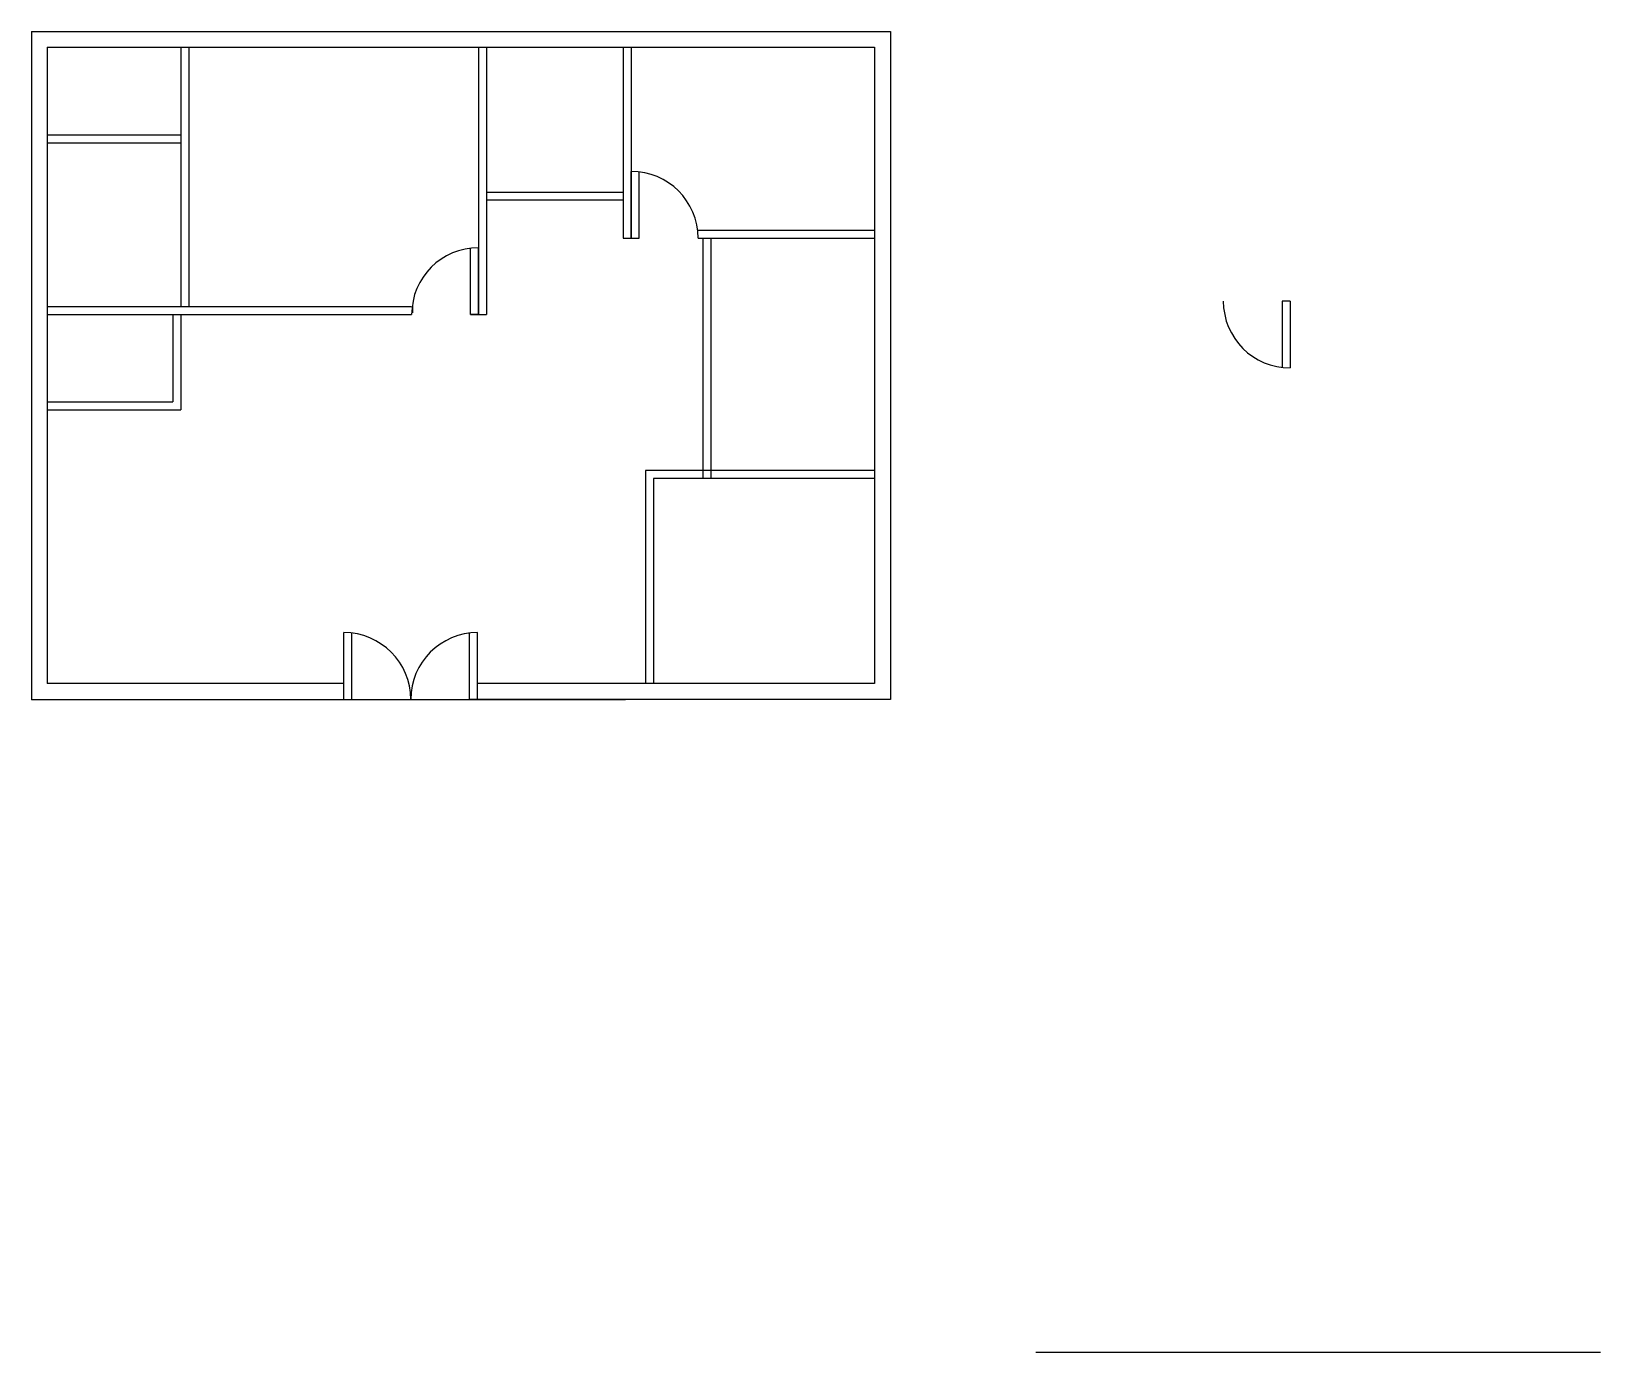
# Model space of a CAD drawing. Header units: inches. Extents: x 581 to 1567, y -759 to 72.
import ezdxf

# ---------------------------------------------------------------- set-up
doc = ezdxf.new("R2010")
doc.units = ezdxf.units.IN
doc.header["$MEASUREMENT"] = 0

msp = doc.modelspace()

# ---------------------------------------------------------------- linework, layer by layer
for p, q in [((580.92, 71.92), (1120.92, 71.92)), ((580.92, 71.92), (580.92, -348.42)), ((1120.92, 71.92), (1120.92, -348.08)), ((590.92, 61.92), (1110.92, 61.92)), ((590.92, 61.92), (590.92, -338.08)), ((674.92, 61.92), (674.92, -101.08)), ((674.92, 61.92), (674.92, -101.08)), ((679.92, 61.92), (679.92, -101.08)), ((861.92, 61.92), (861.92, -106.08)), ((866.92, 61.92), (866.92, -106.08)), ((952.92, 61.92), (952.92, -58.08)), ((957.92, 61.92), (957.92, -58.08)), ((1110.92, 61.92), (1110.92, -338.08)), ((590.92, 6.92), (674.92, 6.92)), ((590.92, 1.92), (674.92, 1.92)), ((957.92, -58.08), (957.92, -16.08)), ((962.92, -58.08), (962.92, -16.37)), ((866.92, -29.08), (952.92, -29.08)), ((866.92, -34.08), (952.92, -34.08)), ((952.92, -58.08), (957.92, -58.08)), ((952.92, -58.08), (962.92, -58.08)), ((957.92, -58.08), (962.92, -58.08)), ((999.62, -53.08), (1110.92, -53.08)), ((999.92, -58.08), (1110.92, -58.08)), ((1002.92, -58.08), (1002.92, -209.08)), ((1007.92, -58.08), (1007.92, -209.08)), ((856.92, -106.08), (856.92, -64.37)), ((861.92, -106.08), (861.92, -64.08)), ((1372.06, -97.68), (1367.06, -97.68)), ((1372.06, -97.68), (1367.06, -97.68)), ((1367.06, -97.68), (1367.06, -139.38)), ((1372.06, -97.68), (1372.06, -139.68)), ((590.92, -101.08), (819.92, -101.08)), ((590.92, -106.08), (819.92, -106.08)), ((669.92, -106.08), (669.92, -161.08)), ((674.92, -106.08), (674.92, -166.08)), ((820.48, -100), (820.48, -105)), ((861.92, -106.08), (856.92, -106.08)), ((856.92, -106.08), (861.92, -106.08)), ((856.92, -106.08), (866.92, -106.08)), ((590.92, -161.08), (669.92, -161.08)), ((590.92, -166.08), (674.92, -166.08)), ((1110.92, -204.08), (966.92, -204.08)), ((966.92, -204.08), (966.92, -338.08)), ((1110.92, -209.08), (971.92, -209.08)), ((971.92, -209.08), (971.92, -338.08)), ((777.35, -348.08), (777.35, -306.08)), ((782.35, -348.08), (782.35, -306.37)), ((856.35, -348.08), (856.35, -306.37)), ((861.35, -348.08), (861.35, -306.08)), ((777.35, -338.08), (590.92, -338.08)), ((1110.92, -338.08), (861.35, -338.08)), ((802.07, -348.42), (580.92, -348.42)), ((954.41, -348.42), (599.51, -348.42)), ((777.35, -348.08), (782.35, -348.08)), ((861.35, -348.08), (856.35, -348.08)), ((1120.92, -348.08), (861.35, -348.08)), ((1567.19, -758.75), (1212.3, -758.75))]:
    msp.add_line(p, q)
for centre, start, end in [((957.92, -58.08), 0, 90), ((861.92, -106.08), 90, 180), ((1372.06, -97.68), 180, 270), ((777.35, -348.08), 0, 90), ((861.35, -348.08), 90, 180)]:
    msp.add_arc(centre, 42, start, end)

doc.saveas('drawing.dxf')
